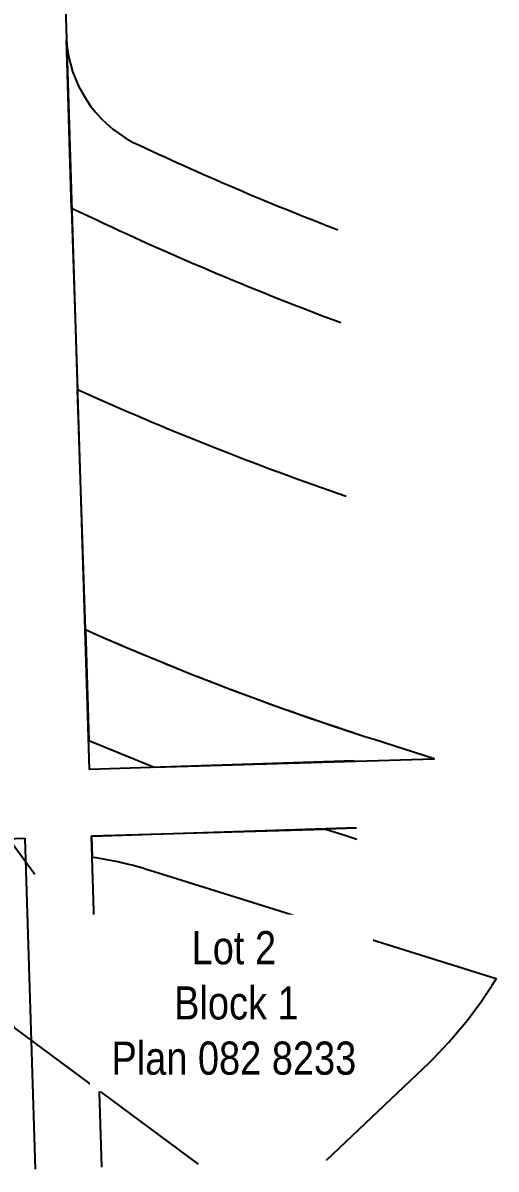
# Model space of a CAD drawing. Extents: x 634962 to 644935, y 5969185 to 5972988.
# Drawn here: x 643346.4 to 643489.2, y 5970111.1 to 5970456.9 of the extents above; entities that cross this region are included whole.
import ezdxf

# ---------------------------------------------------------------- set-up
doc = ezdxf.new("R2010")
doc.units = 0
doc.header["$LTSCALE"] = 5
for name, color, linetype in [('AS-POWER-OH-ATCO PIPELINES', 241, 'foc-OHPOWER'), ('L-SEC', 7, 'Continuous'), ('L-TITLEDB', 4, 'Continuous'), ('L-TITLEDB-T', 4, 'Continuous'), ('T-CREEK', 160, 'Continuous')]:
    doc.layers.add(name, color=color, linetype=linetype)
doc.styles.add('80L', font='ARIALN.TTF', dxfattribs={"height": 10})
doc.styles.add('foc-LtypeFont', font='ARIALN.TTF', dxfattribs={"height": 7.35})
doc.linetypes.add('foc-OHPOWER', pattern='A,10,-1,["O/P",foc-LtypeFont,S=0.2,R=0,X=-0.5,Y=-0.75],-3.25', length=14.25)
doc.linetypes.add('foc-TOPO-flowdirection-NOLINE', pattern='A,0,[">",foc-LtypeFont,S=0.3,R=0,X=0,Y=-0.945],-20,[">",foc-LtypeFont,S=0.3,R=0,X=0,Y=-0.945],0', length=20)

msp = doc.modelspace()

# ---------------------------------------------------------------- linework, layer by layer
at = {"layer": 'AS-POWER-OH-ATCO PIPELINES', "flags": 128}
msp.add_lwpolyline([(643350.015, 5970199.974), (643328.746, 5970228.944), (643153.109, 5970227.979), (643120.92, 5970245.85), (643318.594, 5971062.433), (643371.883, 5971064.424)], dxfattribs=at)
at = {"layer": 'L-SEC'}
for p, q in [((643366.511, 5970231.701), (643353.936, 5970634.467)), ((643446.422, 5970234.274), (643366.511, 5970231.701)), ((643367.14, 5970211.599), (643447.051, 5970214.172)), ((642944.937, 5970198.534), (643347.038, 5970210.952)), ((643347.038, 5970210.952), (643350.168, 5970111.116)), ((643370.27, 5970111.738), (643367.14, 5970211.599))]:
    msp.add_line(p, q, dxfattribs=at)
at = {"layer": 'L-TITLEDB'}
for points in [[(643442.288, 5970366.452, -0.0210677), (643368.68, 5970397.407), (643361.121, 5970400.969), (643359.55, 5970451.801, 0.2616008), (643379.708, 5970420.905, 0.0181988), (643441.409, 5970394.533, 0.0181988)], [(643442.288, 5970366.452, -0.0210676), (643368.68, 5970397.406), (643361.121, 5970400.969), (643362.879, 5970346.319, 0.0234769), (643443.923, 5970314.176, 0.0234769)], [(643446.159, 5970242.693, -0.025273), (643365.284, 5970273.789), (643362.879, 5970346.319, 0.0234769), (643443.923, 5970314.176, 0.0234769)], [(643438.04, 5970113.835), (643467.165, 5970141.472, 0.0648527), (643489.153, 5970168.5), (643384.682, 5970201.224, 0.0422986), (643367.395, 5970205.145), (643367.226, 5970211.689), (643437.669, 5970213.705), (643443.198, 5970211.935), (643447.16, 5970210.681)]]:
    msp.add_lwpolyline(points, format="xyb", dxfattribs=at)
msp.add_lwpolyline([(643366.328, 5970240.456, 0.0060168), (643386.048, 5970232.417), (643470.525, 5970234.935), (643452.357, 5970240.689, -0.027173), (643365.285, 5970273.789)], format="xyb", close=True, dxfattribs=at)
msp.add_lwpolyline([(643447.056, 5970214.01), (643437.669, 5970213.705), (643443.198, 5970211.935), (643447.16, 5970210.681)], dxfattribs=at)
at = {"layer": 'T-CREEK', "linetype": 'foc-TOPO-flowdirection-NOLINE', "flags": 128}
msp.add_lwpolyline([(643399.389, 5970112.639), (643343.783, 5970153.853), (643334.817, 5970165.732), (643327.439, 5970179.705), (643301.59, 5970259.995), (643301.308, 5970278.616), (643308.917, 5970313.206), (643308.276, 5970333.307), (643309.851, 5970351.826), (643317.374, 5970385.575), (643323.818, 5970398.916), (643328.72, 5970414.882), (643332.594, 5970453.2), (643331.427, 5970531.628), (643327.985, 5970550.12), (643322.842, 5970566.393), (643295.41, 5970625.477), (643235.037, 5970697.078), (643221.189, 5970726.199), (643204.039, 5970795.256), (643188.909, 5970823.605), (643168.232, 5970867.855), (643165.257, 5970886.605), (643163.536, 5970925.892), (643156.917, 5970940.315), (643146.719, 5970951.664), (643114.604, 5970980.577), (643107.095, 5970993.352), (643095.317, 5971046.385), (643082.832, 5971077.231), (643082.08, 5971095.652), (643110.781, 5971109.482), (643125.814, 5971104.062), (643138.307, 5971095.014), (643151.984, 5971087.685), (643166.477, 5971094.008), (643200.25, 5971140.173), (643229.685, 5971172.604), (643241.962, 5971180.569), (643257.843, 5971185.096), (643274.261, 5971182.3), (643322.008, 5971169.907), (643339.897, 5971167.649), (643350.995, 5971176.699), (643357.904, 5971190.359), (643372.348, 5971235.975), (643412.628, 5971315.246)], dxfattribs=at)
at = {"layer": 'T-CREEK'}
msp.add_lwpolyline([(643399.389, 5970112.639), (643343.783, 5970153.853), (643334.817, 5970165.732), (643327.439, 5970179.705), (643301.59, 5970259.995), (643301.308, 5970278.616), (643308.917, 5970313.206), (643308.276, 5970333.307), (643309.851, 5970351.826), (643317.374, 5970385.575), (643323.818, 5970398.916), (643328.72, 5970414.882), (643332.594, 5970453.2), (643331.427, 5970531.628)], dxfattribs=at)

# ---------------------------------------------------------------- next in the draw order: texts
at = {"layer": 'L-TITLEDB-T', "insert": (643371.686, 5970182.911), "char_height": 9.99424, "attachment_point": 1, "style": '80L', "bg_fill": 2}
msp.add_mtext_dynamic_manual_height_columns('\\pi25.639;Lot 2\\P\\pi20.369;Block 1\\P\\pi1.4476;Plan 082 8233', width=75.32283, gutter_width=50.013, heights=[0], dxfattribs=at)

doc.saveas('drawing.dxf')
